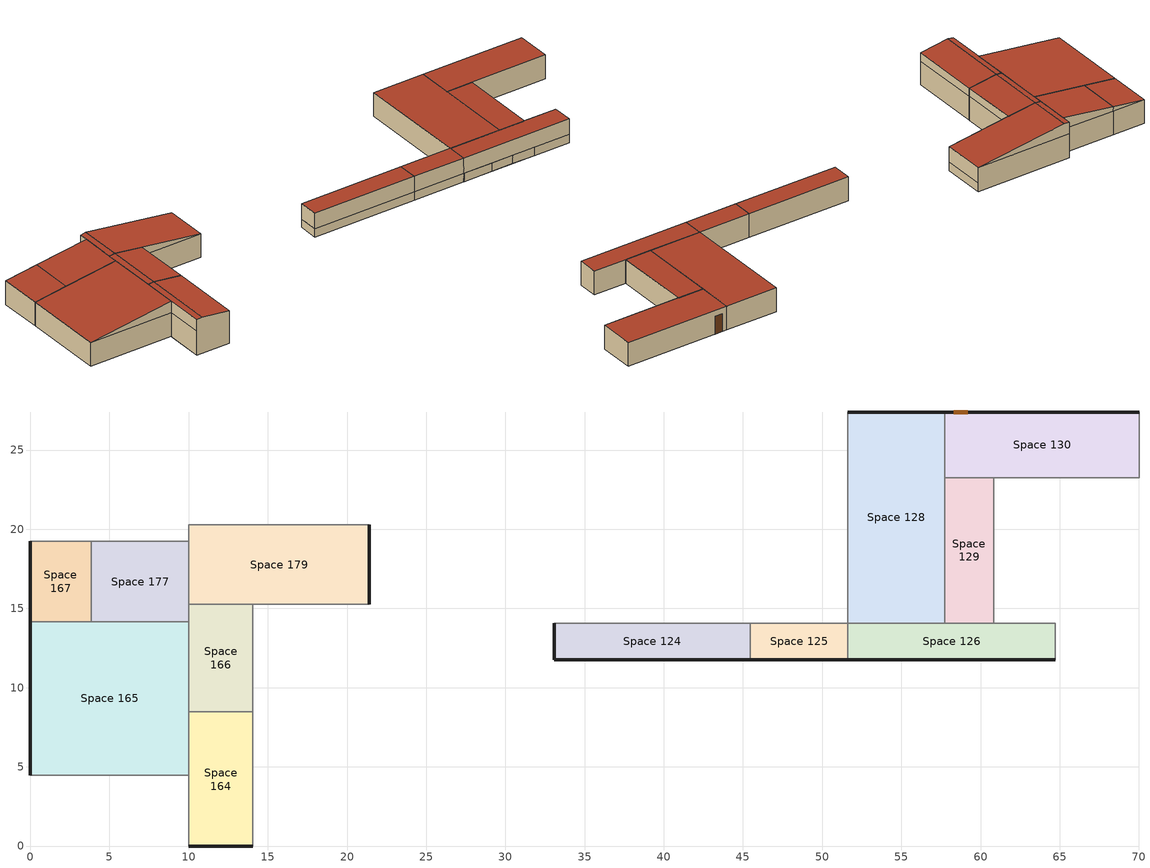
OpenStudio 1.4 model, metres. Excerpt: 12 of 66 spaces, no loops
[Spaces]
Space 124
 floor to Space 121: 45.46,14.07 45.46,11.76 33.1,11.76 33.1,14.07 z2.82
 wall outside: 33.1,14.07 33.1,11.76 45.46,11.76 z3.81:5.64
 wall to Space 104: 45.46,14.07 33.1,14.07 z2.82:5.64
 wall to Space 125: 45.46,11.76 45.46,14.07 z2.82:5.64
 wall to Space 102: 33.1,14.07 33.1,11.76 z2.82:3.81
 wall to Space 101: 33.1,11.76 45.46,11.76 z2.82:3.81
 roof outside: 45.46,11.76 45.46,14.07 33.1,14.07 33.1,11.76 z5.64
Space 125
 floor to Space 121: 51.61,14.07 51.61,11.76 45.46,11.76 45.46,14.07 z2.82
 wall outside: 45.46,11.76 51.61,11.76 z3.81:5.64
 wall to Space 104: 51.61,14.07 45.46,14.07 z2.82:5.64
 wall to Space 126: 51.61,11.76 51.61,14.07 z2.82:5.64
 wall to Space 101: 45.46,11.76 51.61,11.76 z2.82:3.81
 roof outside: 51.61,11.76 51.61,14.07 45.46,14.07 45.46,11.76 z5.64
Space 126
 floor to Space 121: 64.73,14.07 64.73,11.76 51.61,11.76 51.61,14.07 z2.82
 wall outside: 51.61,11.76 64.73,11.76 z3.81:5.64
 wall to Space 128: 57.74,14.07 51.61,14.07 z2.82:5.64
 wall to Space 129: 60.83,14.07 60.54,14.07 57.74,14.07 z2.82:5.64
 wall to Space 127: 64.73,11.76 64.73,14.07 60.83,14.07 z2.82:5.64
 wall to Space 120: 51.7,11.76 55.09,11.76 z2.82:3.81
 wall to Space 122: 57.75,11.76 60.4,11.76 z2.82:3.81
 wall to Space 108: 55.09,11.76 57.75,11.76 z2.82:3.81
 wall to Space 101: 51.61,11.76 51.7,11.76 z2.82:3.81
 wall to Space 110: 60.4,11.76 64.73,11.76 z2.82:3.81
 roof outside: 64.73,11.76 64.73,14.07 51.61,14.07 51.61,11.76 z5.64
Space 128
 floor to Space 105: 57.74,27.4 57.74,14.07 51.61,14.07 51.61,27.4 z2.82
 wall outside: 57.74,27.4 51.61,27.4 z2.82:5.64
 wall to Space 104: 51.61,27.4 51.61,14.07 z2.82:5.64
 wall to Space 130: 57.74,23.27 57.74,27.4 z2.82:5.64
 wall to Space 129: 57.74,14.07 57.74,23.27 z2.82:5.64
 roof outside: 57.74,14.07 57.74,27.4 51.61,27.4 51.61,14.07 z5.64
Space 129
 floor to Space 106: 60.83,23.27 60.83,14.07 57.74,14.07 57.74,23.27 z2.82
 wall to Space 130: 60.83,23.27 57.74,23.27 z2.82:5.64
 wall to Space 127: 60.83,14.07 60.83,23.27 z2.82:5.64
 roof outside: 60.83,14.07 60.83,23.27 57.74,23.27 57.74,14.07 z5.64
Space 130
 floor to Space 106: 70.02,27.4 70.02,23.27 57.74,23.27 57.74,27.4 z2.82
 wall outside: 70.02,27.4 57.74,27.4 z2.82:5.64
 wall to Space 131: 70.02,23.27 70.02,27.4 z2.82:5.64
 wall to Space 127: 60.83,23.27 70.02,23.27 z2.82:5.64
 door: 59.19,27.4 58.29,27.4 z2.82:4.92
 roof outside: 70.02,23.27 70.02,27.4 57.74,27.4 57.74,23.27 z5.64
Space 164
 floor to Space 155: 14.05,8.37 14.05,0 10.02,0 10.02,8.37 z2.82
 floor to Space 157: 14.05,8.47 14.05,8.37 10.02,8.37 10.02,8.47 z2.82
 wall outside: 10.7,0,7.1 10.02,0,7.01 10.02,0,2.82 14.05,0,2.82 14.05,0,6.64
 wall to Space 161: 14.05,0 14.05,8.37 14.05,8.47 z2.82:5.64; 14.05,0 14.05,8.47 z5.64:6.64
 wall to Space 160: 10.02,4.47 10.02,0 z2.82:5.64; 10.02,4.47 10.02,0 z5.64:7.01
 wall to Space 165: 10.02,8.47 10.02,4.47 z2.82:5.64; 10.02,8.47 10.02,4.47 z5.64:7.01
 wall to Space 166: 14.05,8.47 10.02,8.47 z2.82:5.64; 10.7,8.47,7.1 14.05,8.47,6.64 14.05,8.47,5.64 10.7,8.47,5.64; 10.7,8.47,7.1 10.7,8.47,5.64 10.02,8.47,5.64 10.02,8.47,7.01
 roof outside: 14.05,0,6.64 14.05,8.47,6.64 10.7,8.47,7.1 10.7,0,7.1; 10.7,0,7.1 10.7,8.47,7.1 10.02,8.47,7.01 10.02,0,7.01
Space 165
 floor to Space 156: 0,14.15 10.02,14.15 10.02,4.47 0,4.47 z2.82
 wall outside: 0,14.15 0,4.47 z2.82:5.64
 wall to Space 160: 0,4.47 10.02,4.47 z2.82:5.64; 10.02,4.47,7.01 0,4.47,5.64 10.02,4.47,5.64
 wall to Space 167: 3.84,14.15 0,14.15 z2.82:5.64; 3.84,14.15,6.16 3.84,14.15,5.64 0,14.15,5.64
 wall to Space 177: 10.02,14.15 3.84,14.15 z2.82:5.64; 10.02,14.15,7.01 10.02,14.15,5.64 3.84,14.15,5.64 3.84,14.15,6.16
 wall to Space 166: 10.02,8.47 10.02,14.15 z2.82:5.64; 10.02,8.47 10.02,14.15 z5.64:7.01
 roof outside: 10.02,4.47,7.01 10.02,14.15,7.01 0,14.15,5.64 0,4.47,5.64
Space 166
 floor to Space 157: 14.05,15.25 14.05,8.47 10.02,8.47 10.02,15.25 z2.82
 wall to Space 177: 10.02,15.25 10.02,14.15 z2.82:5.64; 10.02,15.25 10.02,14.15 z5.64:7.01
 wall to Space 179: 14.05,15.25 10.02,15.25 z2.82:5.64; 10.7,15.25,7.1 14.05,15.25,6.64 14.05,15.25,5.64 10.02,15.25,5.64 10.02,15.25,7.01
 wall to Space 161: 14.05,8.47 14.05,15.25 z2.82:5.64; 14.05,8.47 14.05,15.25 z5.64:6.64
 roof outside: 10.7,8.47,7.1 10.7,15.25,7.1 10.02,15.25,7.01 10.02,8.47,7.01; 14.05,8.47,6.64 14.05,15.25,6.64 10.7,15.25,7.1 10.7,8.47,7.1
Space 167
 floor to Space 158: 0,19.23 3.84,19.23 3.84,14.15 0,14.15 z2.82
 wall outside: 0,19.23 0,14.15 z2.82:5.64
 wall to Space 162: 3.84,19.23 0,19.23 z2.82:5.64; 3.84,19.23,6.16 3.84,19.23,5.64 0,19.23,5.64
 wall to Space 177: 3.84,14.15 3.84,19.23 z2.82:5.64; 3.84,14.15 3.84,19.23 z5.64:6.16
 roof outside: 3.84,14.15,6.16 3.84,19.23,6.16 0,19.23,5.64 0,14.15,5.64
Space 177
 floor to Space 158: 3.84,19.23 10.02,19.23 10.02,14.15 3.84,14.15 z2.82
 wall to Space 162: 10.02,19.23 3.84,19.23 z2.82:5.64; 10.02,19.23,7.01 10.02,19.23,5.64 3.84,19.23,5.64 3.84,19.23,6.16
 wall to Space 179: 10.02,15.25 10.02,19.23 z2.82:5.64; 10.02,15.25 10.02,19.23 z5.64:7.01
 roof outside: 10.02,14.15,7.01 10.02,19.23,7.01 3.84,19.23,6.16 3.84,14.15,6.16
Space 179
 floor to Space 178: 21.4,20.27 21.4,15.25 10.02,15.25 10.02,20.27 z2.82
 wall outside: 21.4,15.25 21.4,20.27 z3.81:5.64
 wall to Space 180: 21.4,20.27 10.02,20.27 z2.82:5.64; 10.7,20.27,7.1 21.4,20.27,5.64 10.02,20.27,5.64 10.02,20.27,7.01
 wall to Space 154: 21.4,15.25 21.4,20.27 z2.82:3.81
 wall to Space 161: 14.05,15.25 21.4,15.25 z2.82:5.64; 14.05,15.25,6.64 14.05,15.25,5.64 21.4,15.25,5.64
 wall to Space 162: 10.02,20.27 10.02,19.23 z2.82:5.64; 10.02,20.27 10.02,19.23 z5.64:7.01
 roof outside: 21.4,15.25,5.64 21.4,20.27,5.64 10.7,20.27,7.1 10.7,15.25,7.1; 10.7,15.25,7.1 10.7,20.27,7.1 10.02,20.27,7.01 10.02,15.25,7.01
[Building]
Medium Office: North Axis {deg}=-0; Default Construction Set=Vintage 2 Office; Default Schedule Set=NRCan Cold Lake Default Schedule Set
[ClimateZones]
Climate Zone Institution Name 1=ASHRAE; Climate Zone Document Name 1=ANSI/ASHRAE Standard 169; Climate Zone Document Year 1=2006; Climate Zone Institution Name 2=CEC; Climate Zone Document Name 2=California Climate Zone Descriptions; Climate Zone Document Year 2=1995
[Site]
Site 1: Latitude {deg}=53.53; Longitude {deg}=-114.1; Time Zone {hr}=-7; Elevation {m}=723
[SizingPeriod:DesignDay] Barometric Pressure {Pa}=92936; Wind Direction {deg}=180; Sky Clearness=0; Rain Indicator=0; Snow Indicator=0; Day of Month=21; Daylight Saving Time Indicator=0; Dry-Bulb Temperature Range Modifier Type=DefaultMultipliers
Name | Maximum Dry-Bulb Temperature {C} | Daily Dry-Bulb Temperature Range {deltaC} | Humidity Indicating Conditions at Maximum Dry-Bulb {BasedOnField A3} | Wind Speed {m/s} | Month | Day Type | Humidity Indicating Type | Solar Model Indicator | ASHRAE Taub | ASHRAE Taud
Edmonton Stony Plain Ann Hum_n 99.6% Condns DP=>MCDB | -32.4 | 0 | -37.7 | 1.9 | 1 | WinterDesignDay | Dewpoint | ASHRAEClearSky
Edmonton Stony Plain Ann Clg .4% Condns DB=>MWB | 27.5 | 12 | 17.6 | 3.8 | 7 | SummerDesignDay | Wetbulb | ASHRAETau | 0.353 | 2.369
Edmonton Stony Plain Ann Clg .4% Condns WB=>MDB | 25.3 | 12 | 19 | 3.8 | 7 | SummerDesignDay | Wetbulb | ASHRAETau | 0.353 | 2.369
Edmonton Stony Plain Ann Htg 99.6% Condns DB | -32.5 | 0 | -32.5 | 1.9 | 1 | WinterDesignDay | Wetbulb | ASHRAEClearSky
[Construction]
000 ExtSlabCarpet 4in ClimateZone 1-8 1: MAT-CC05 4 HW CONCRETE, CP02 CARPET PAD
V4-Office Wall R10: V4-Office Wall mtl R10
V4-Office Roof R16: V4-Office Roof mtl R16
000 Interior Floor 1: 000 F16 Acoustic tile, 000 F05 Ceiling air space resistance, 000 M11 100mm lightweight concrete
000 Interior Wall 1: 000 G01a 19mm gypsum board, 000 F04 Wall air space resistance, 000 G01a 19mm gypsum board
000 Interior Ceiling 1: 000 M11 100mm lightweight concrete, 000 F05 Ceiling air space resistance, 000 F16 Acoustic tile
Vintage 4 Window R1.6: V4 Windows R1.6
V4 Door R4: V4 Door mtl R4
[Material]
Name | Roughness | Thickness | Conductivity | Density | Specific Heat | Thermal Absorptance | Solar Absorptance | Visible Absorptance
000 F16 Acoustic tile | MediumSmooth | 0.0191 | 0.06 | 368 | 590
000 G01a 19mm gypsum board | MediumSmooth | 0.019 | 0.16 | 800 | 1090
000 M11 100mm lightweight concrete | MediumRough | 0.1016 | 0.53 | 1280 | 840
MAT-CC05 4 HW CONCRETE | Rough | 0.1016 | 1.311 | 2240 | 836.8 | 0.9 | 0.7 | 0.7
V4-Office Wall mtl R10 | MediumRough | 0.08 | 0.045 | 265 | 836.8 | 0.9 | 0.7 | 0.7
V4-Office Roof mtl R16 | MediumRough | 0.12857 | 0.045 | 265 | 836.8 | 0.9 | 0.7 | 0.7
V4 Door mtl R4 | MediumRough | 0.03169 | 0.045 | 265 | 836.8 | 0.9 | 0.7 | 0.7
[Material:AirGap]
Name | Thermal Resistance
000 F04 Wall air space resistance | 0.15
000 F05 Ceiling air space resistance | 0.18
[Material:NoMass]
CP02 CARPET PAD: Roughness=VeryRough; Thermal Resistance=0.2165; Thermal Absorptance=0.9; Solar Absorptance=0.7; Visible Absorptance=0.8
[DefaultConstructionSet]
Vintage 2 Office: Default Exterior Surface Constructions=Default Surface Constructions 1; Default Interior Surface Constructions=Default Surface Constructions 2; Default Ground Contact Surface Constructions=Default Surface Constructions 3; Default Exterior SubSurface Constructions=Default Sub Surface Constructions 1; Default Interior SubSurface Constructions=Default Sub Surface Constructions 2
[DefaultSurfaceConstructions]
Name | Floor Construction | Wall Construction | Roof Ceiling Construction
Default Surface Constructions 1 | 000 ExtSlabCarpet 4in ClimateZone 1-8 1 | V4-Office Wall R10 | V4-Office Roof R16
Default Surface Constructions 2 | 000 Interior Floor 1 | 000 Interior Wall 1 | 000 Interior Ceiling 1
Default Surface Constructions 3 | 000 ExtSlabCarpet 4in ClimateZone 1-8 1 | 000 ExtSlabCarpet 4in ClimateZone 1-8 1 | 000 ExtSlabCarpet 4in ClimateZone 1-8 1
[DefaultSubSurfaceConstructions]
Name | Fixed Window Construction | Operable Window Construction | Door Construction | Glass Door Construction
Default Sub Surface Constructions 1 | Vintage 4 Window R1.6 | Vintage 4 Window R1.6 | V4 Door R4 | Vintage 4 Window R1.6
Default Sub Surface Constructions 2
[WindowMaterial:SimpleGlazingSystem]
V4 Windows R1.6: U-Factor {W/m2-K}=3.55; Solar Heat Gain Coefficient=0.6; Visible Transmittance=0.7
[DefaultScheduleSet]
NRCan Cold Lake Default Schedule Set: Hours of Operation Schedule=NRCan - Cold Lake - Default Fans; Number of People Schedule=NRCan - Cold Lake - Default People; People Activity Level Schedule=NRCan - Cold Lake - Default Activity; Lighting Schedule=NRCan - Cold Lake - Default Lights; Electric Equipment Schedule=NRCan - Cold Lake - Default Equip; Hot Water Equipment Schedule=NRCan - Cold Lake - Default Hot Water
[ThermostatSetpoint:DualSetpoint] Heating Setpoint Temperature Schedule=Heating 21C
Name | Cooling Setpoint Temperature Schedule
Thermostat Setpoint Dual Setpoint 30; Thermostat Setpoint Dual Setpoint 32; Thermostat Setpoint Dual Setpoint 37; Thermostat Setpoint Dual Setpoint 39; Thermostat Setpoint Dual Setpoint 40; Thermostat Setpoint Dual Setpoint 41 | Cooling 24C
Thermostat Setpoint Dual Setpoint 33; Thermostat Setpoint Dual Setpoint 34; Thermostat Setpoint Dual Setpoint 38; Thermostat Setpoint Dual Setpoint 49; Thermostat Setpoint Dual Setpoint 50 | Cooling 35C
[DesignSpecification:OutdoorAir] Outdoor Air Flow per Floor Area {m3/s-m2}=0
Name | Outdoor Air Flow per Person {m3/s-person} | Outdoor Air Flow Rate {m3/s}
MNECB-Active Storage Bulky-E-oa | 0.0128 | 0
MNECB-Electrical/Electronic-C-oa | 0.0192
MNECB-Mechanical/electrical room-*-oa | 0.0257
MNECB-Corridors-*-oa | 0.0128
MNECB-Office Category 1-A-oa | 0.00515
MNECB-Recreation/Lounge-B-oa | 0.0153
MNECB-Kitchen-B-oa | 0.0154
[BuildingStory]
Building Story 2: Nominal Z Coordinate {m}=0; Nominal Floor to Floor Height {m}=5.64
[Space] Building Story=Building Story 2
Name | Space Type | Thermal Zone
Space 124 | Shop-Electrical/Electronic | MZ-Lock Shop
Space 125 | Service and Common-Corridors | MZ-Corridor 1
Space 126 | Service and Common-Mechanical/electrical room | MZ-Mech Room
Space 128 | Office Category 1 | MZ-Offices 3
Space 129 | Food Service-Kitchen | MZ-Kitchen
Space 130 | Office Category 1 | MZ-Offices 4
Space 164 | Storage/Warehouse-Active Storage Bulky | MZ-Tool Control
Space 165 | Storage/Warehouse-Active Storage Bulky | MZ-Tool Storage
Space 166 | Office Category 1 | MZ-Control
Space 167 | Office Category 1 | MZ - Offices 1
Space 177 | Assembly-Recreation/Lounge | MZ-Coffee Room
Space 179 | Office Category 1 | MZ-Offices 2
[SpaceType] Default Schedule Set=NRCan Cold Lake Default Schedule Set
Name | Design Specification Outdoor Air Object
Storage/Warehouse-Active Storage Bulky | MNECB-Active Storage Bulky-E-oa
Shop-Electrical/Electronic | MNECB-Electrical/Electronic-C-oa
Service and Common-Mechanical/electrical room | MNECB-Mechanical/electrical room-*-oa
Service and Common-Corridors | MNECB-Corridors-*-oa
Office Category 1 | MNECB-Office Category 1-A-oa
Assembly-Recreation/Lounge | MNECB-Recreation/Lounge-B-oa
Food Service-Kitchen | MNECB-Kitchen-B-oa
[People]
Name | People Definition | Space or SpaceType
People 3 | MNECB-Active Storage Bulky-sched-E-people_def | Storage/Warehouse-Active Storage Bulky
People 24 | MNECB-Electrical/Electronic-sched-C-people_def | Shop-Electrical/Electronic
People 48 | MNECB-Mechanical/electrical room-sched-*-people_def | Service and Common-Mechanical/electrical room
People 21 | MNECB-Corridors-sched-*-people_def | Service and Common-Corridors
People 53 | MNECB-Office-1-sched-A-people_def | Office Category 1
People 64 | MNECB-Recreation-Lounge-sched-B-people_def | Assembly-Recreation/Lounge
People 39 | MNECB-Kitchen-sched-B-people_def | Food Service-Kitchen
[People:Definition] Number of People Calculation Method=Area/Person; Fraction Radiant=0.3
Name | Space Floor Area per Person {m2/person} | Carbon Dioxide Generation Rate {m3/s-W}
MNECB-Active Storage Bulky-sched-E-people_def; MNECB-Corridors-sched-*-people_def | 51.4
MNECB-Electrical/Electronic-sched-C-people_def | 15.4 | 3.8e-008
MNECB-Mechanical/electrical room-sched-*-people_def | 102.8
MNECB-Office-1-sched-A-people_def; MNECB-Kitchen-sched-B-people_def | 10.3
MNECB-Recreation-Lounge-sched-B-people_def | 5.1
[Lights]
Name | Lights Definition | Space or SpaceType
Lights 2 | MNECB-Active Storage Bulky-sched-E-lights_def | Storage/Warehouse-Active Storage Bulky
Lights 24 | MNECB-Electrical/Electronic-sched-C-lights_def | Shop-Electrical/Electronic
Lights 48 | MNECB-Mechanical/electrical room-sched-*-lights_def | Service and Common-Mechanical/electrical room
Lights 21 | MNECB-Corridors-sched-*-lights_def | Service and Common-Corridors
Lights 53 | MNECB-Office-1-sched-A-lights_def | Office Category 1
Lights 64 | MNECB-Recreation/Lounge-sched-B-lights_def | Assembly-Recreation/Lounge
Lights 39 | MNECB-Kitchen-sched-B-lights_def | Food Service-Kitchen
[Lights:Definition] Design Level Calculation Method=Watts/Area
Name | Watts per Space Floor Area {W/m2}
MNECB-Active Storage Bulky-sched-E-lights_def | 3.2
MNECB-Electrical/Electronic-sched-C-lights_def | 26.9
MNECB-Mechanical/electrical room-sched-*-lights_def; MNECB-Recreation/Lounge-sched-B-lights_def | 7.5
MNECB-Corridors-sched-*-lights_def | 8.6
MNECB-Office-1-sched-A-lights_def | 19.4
MNECB-Kitchen-sched-B-lights_def | 15.1
[ElectricEquipment]
Name | Electric Equipment Definition | Space or SpaceType
Electric Equipment 3 | MNECB-Active Storage Bulky-sched-E-eq_elec_def | Storage/Warehouse-Active Storage Bulky
Electric Equipment 25 | MNECB-Electrical/Electronic-sched-C-eq_elec_def | Shop-Electrical/Electronic
Electric Equipment 49 | MNECB-Mechanical/electrical room-sched-*-eq_elec_def | Service and Common-Mechanical/electrical room
Electric Equipment 22 | MNECB-Corridors-sched-*-eq_elec_def | Service and Common-Corridors
Electric Equipment 54 | MNECB-Office type 1-sched-A-eq_elec_def | Office Category 1
Electric Equipment 65 | MNECB-Recreation/Lounge-sched-B-eq_elec_def | Assembly-Recreation/Lounge
Electric Equipment 40 | MNECB-Kitchen-sched-B-eq_elec_def | Food Service-Kitchen
[ElectricEquipment:Definition] Design Level Calculation Method=Watts/Area
Name | Watts per Space Floor Area {W/m2} | Fraction Radiant
MNECB-Active Storage Bulky-sched-E-eq_elec_def; MNECB-Mechanical/electrical room-sched-*-eq_elec_def | 1 | 0
MNECB-Electrical/Electronic-sched-C-eq_elec_def; MNECB-Kitchen-sched-B-eq_elec_def | 10 | 0
MNECB-Corridors-sched-*-eq_elec_def | 0 | 0
MNECB-Office type 1-sched-A-eq_elec_def | 7.5 | 0
MNECB-Recreation/Lounge-sched-B-eq_elec_def | 1
[ThermalZone] Use Ideal Air Loads=No
Name | Thermostat
MZ - Offices 1 | Thermostat Setpoint Dual Setpoint 30
MZ-Coffee Room | Thermostat Setpoint Dual Setpoint 32
MZ-Tool Storage | Thermostat Setpoint Dual Setpoint 50
MZ-Tool Control | Thermostat Setpoint Dual Setpoint 49
MZ-Control | Thermostat Setpoint Dual Setpoint 33
MZ-Offices 2 | Thermostat Setpoint Dual Setpoint 39
MZ-Lock Shop | Thermostat Setpoint Dual Setpoint 38
MZ-Corridor 1 | Thermostat Setpoint Dual Setpoint 34
MZ-Mech Room
MZ-Offices 3 | Thermostat Setpoint Dual Setpoint 40
MZ-Offices 4 | Thermostat Setpoint Dual Setpoint 41
MZ-Kitchen | Thermostat Setpoint Dual Setpoint 37
[SpaceInfiltration:DesignFlowRate] Schedule=Always On; Design Flow Rate Calculation Method=Flow/ExteriorArea; Design Flow Rate {m3/s}=0; Flow per Space Floor Area {m3/s-m2}=0; Flow per Exterior Surface Area {m3/s-m2}=0.0007; Air Changes per Hour {1/hr}=0
Name | Space or SpaceType
Space Infiltration Design Flow Rate 2 | Assembly-Recreation/Lounge
Space Infiltration Design Flow Rate 3 | Food Service-Kitchen
Space Infiltration Design Flow Rate 4 | Office Category 1
Space Infiltration Design Flow Rate 7 | Service and Common-Corridors
Space Infiltration Design Flow Rate 8 | Service and Common-Mechanical/electrical room
Space Infiltration Design Flow Rate 11 | Shop-Electrical/Electronic
Space Infiltration Design Flow Rate 14 | Storage/Warehouse-Active Storage Bulky
[Schedule:Ruleset]
Name | Default Day Schedule | Summer Design Day Schedule | Winter Design Day Schedule
Always On | Always On Default Schedule | Always On Summer Design Day | Always On Winter Design Day
NRCan - Cold Lake - Default Fans | Schedule Day 28
NRCan - Cold Lake - Default People | Schedule Day 31
NRCan - Cold Lake - Default Activity | Schedule Day 39
NRCan - Cold Lake - Default Lights | Schedule Day 45
NRCan - Cold Lake - Default Equip | Schedule Day 25
NRCan - Cold Lake - Default Hot Water | Schedule Day 15
Heating 21C | Schedule Day 6 | Schedule Day 47 | Schedule Day 48
Cooling 24C | Schedule Day 7 | Schedule Day 49 | Schedule Day 50
Cooling 35C | Schedule Day 41 | Schedule Day 51 | Schedule Day 52
[Schedule:Day]
Always On Default Schedule; Always On Winter Design Day; Always On Summer Design Day; Schedule Day 28: 24, 0, 1
Schedule Day 30; Schedule Day 38: 7, 0, 0, 15, 30, 1, 24, 0, 0
Schedule Day 29; Schedule Day 32; Schedule Day 26; Schedule Day 22: 24, 0, 0
Schedule Day 31; Schedule Day 25: 24, 0, 0.3
Schedule Day 39: 24, 0, 120
Schedule Day 45: 7, 0, 0.05, 15, 0, 1, 24, 0, 0.05
Schedule Day 14: 24, 0, 0.05
Schedule Day 46; Schedule Day 27; Schedule Day 15; Schedule Day 23: 7, 0, 0.05, 15, 30, 1, 24, 0, 0.05
Schedule Day 6; Schedule Day 47; Schedule Day 48: 24, 0, 21
Schedule Day 7; Schedule Day 49; Schedule Day 50: 24, 0, 24
Schedule Day 41; Schedule Day 51; Schedule Day 52: 24, 0, 35
[Schedule:Rule]
Name | Schedule Ruleset | Rule Order | Day Schedule | Apply Monday | Apply Tuesday | Apply Wednesday | Apply Thursday | Apply Friday | Apply Sunday | Apply Saturday
M-F 2 | NRCan - Cold Lake - Default Fans | 0 | Schedule Day 30 | Yes | Yes | Yes | Yes | Yes
SS 3 | NRCan - Cold Lake - Default Fans | 1 | Schedule Day 29 |  |  |  |  |  | Yes | Yes
M-F 3 | NRCan - Cold Lake - Default People | 0 | Schedule Day 38 | Yes | Yes | Yes | Yes | Yes
Schedule Rule 1 | NRCan - Cold Lake - Default People | 1 | Schedule Day 32 |  |  |  |  |  | Yes | Yes
SS | NRCan - Cold Lake - Default Lights | 0 | Schedule Day 14 |  |  |  |  |  | Yes | Yes
M-F | NRCan - Cold Lake - Default Lights | 1 | Schedule Day 46 | Yes | Yes | Yes | Yes | Yes |  | No
MF 2 | NRCan - Cold Lake - Default Equip | 0 | Schedule Day 27 | Yes | Yes | Yes | Yes | Yes
SS 2 | NRCan - Cold Lake - Default Equip | 1 | Schedule Day 26 |  |  |  |  |  | Yes | Yes
M-F 1 | NRCan - Cold Lake - Default Hot Water | 0 | Schedule Day 23 | Yes | Yes | Yes | Yes | Yes
SS 1 | NRCan - Cold Lake - Default Hot Water | 1 | Schedule Day 22 |  |  |  |  |  | Yes | Yes
